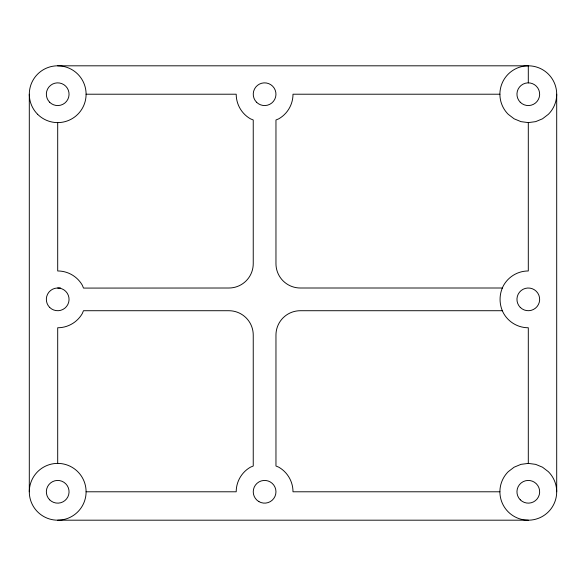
<?xml version="1.0" encoding="UTF-8"?>
<svg xmlns="http://www.w3.org/2000/svg" width="586" height="586" viewBox="0 0 586 586"><rect width="100%" height="100%" fill="white"/><g stroke="black" fill="none" stroke-linecap="round" stroke-linejoin="round"><path stroke-width="0.88" d="M528.301 122.606L535.648 121.639L542.504 118.804L548.379 114.292A28.399 28.399 0 0 0 548.379 74.129A28.399 28.399 0 0 0 508.223 74.129A28.399 28.399 0 0 0 508.223 114.292L514.105 118.804L520.954 121.639L528.301 122.606L528.301 270.966A28.399 28.399 0 0 0 503.711 285.162C498.854 293.908 498.854 304.815 503.711 313.561A28.399 28.399 0 0 0 528.301 327.757L528.301 463.394L535.648 464.361L542.504 467.196L548.379 471.708A28.399 28.399 0 0 1 548.379 511.871A28.399 28.399 0 0 1 508.223 511.871A28.399 28.399 0 0 1 508.223 471.708L514.105 467.196L520.954 464.361L528.301 463.394M57.699 65.815L528.301 65.815L528.301 82.853M86.098 94.214L236.202 94.214A28.399 28.399 0 0 0 250.405 118.804L253.24 119.984L253.24 263.671A24.341 24.341 0 0 1 228.914 288.012L83.505 288.085L82.289 285.162A28.399 28.399 0 0 0 57.699 270.966L57.699 122.606M499.902 94.214L293 94.214A28.399 28.399 0 0 1 278.804 118.804L275.962 119.984L275.962 263.663A24.341 24.341 0 0 0 300.303 288.004L502.532 288.004M57.699 288.004L60.636 288.004M502.532 310.719L300.303 310.719A24.341 24.341 0 0 0 275.962 335.06L275.962 466.017L278.804 467.196A28.399 28.399 0 0 1 293 491.786L499.902 491.786M86.098 491.786A28.399 28.399 0 0 0 43.496 467.196A28.399 28.399 0 0 0 43.496 516.383A28.399 28.399 0 0 0 86.098 491.786L236.202 491.786A28.399 28.399 0 0 1 250.405 467.196L253.24 466.017L253.24 335.06A24.341 24.341 0 0 0 228.899 310.719L83.468 310.719L82.289 313.561A28.399 28.399 0 0 1 57.699 327.757L57.699 463.394M57.699 520.185L528.301 520.185M556.7 94.214L556.7 491.786M29.3 94.214L29.3 491.786M520.273 102.242A11.361 11.361 0 0 0 539.274 97.151A11.361 11.361 0 0 0 525.364 83.241A11.361 11.361 0 0 0 520.273 102.242M520.273 499.821A11.361 11.361 0 0 0 539.274 494.731A11.361 11.361 0 0 0 525.364 480.82A11.361 11.361 0 0 0 520.273 499.821M37.621 114.292A28.399 28.399 0 0 0 85.131 101.561A28.399 28.399 0 0 0 50.352 66.782A28.399 28.399 0 0 0 37.621 114.292M49.663 102.242A11.361 11.361 0 0 0 68.672 97.151A11.361 11.361 0 0 0 54.762 83.241A11.361 11.361 0 0 0 49.663 102.242M49.663 499.821A11.361 11.361 0 0 0 68.672 494.731A11.361 11.361 0 0 0 54.762 480.82A11.361 11.361 0 0 0 49.663 499.821M258.924 501.623A11.361 11.361 0 0 0 275.962 491.786A11.361 11.361 0 0 0 258.924 481.948A11.361 11.361 0 0 0 258.924 501.623M256.573 102.242A11.361 11.361 0 0 0 275.574 97.151A11.361 11.361 0 0 0 261.664 83.241A11.361 11.361 0 0 0 256.573 102.242M520.273 307.394A11.361 11.361 0 0 0 539.274 302.303A11.361 11.361 0 0 0 525.364 288.393A11.361 11.361 0 0 0 520.273 307.394M49.663 307.394A11.361 11.361 0 0 0 68.672 302.303A11.361 11.361 0 0 0 54.762 288.393A11.361 11.361 0 0 0 49.663 307.394"/></g></svg>
